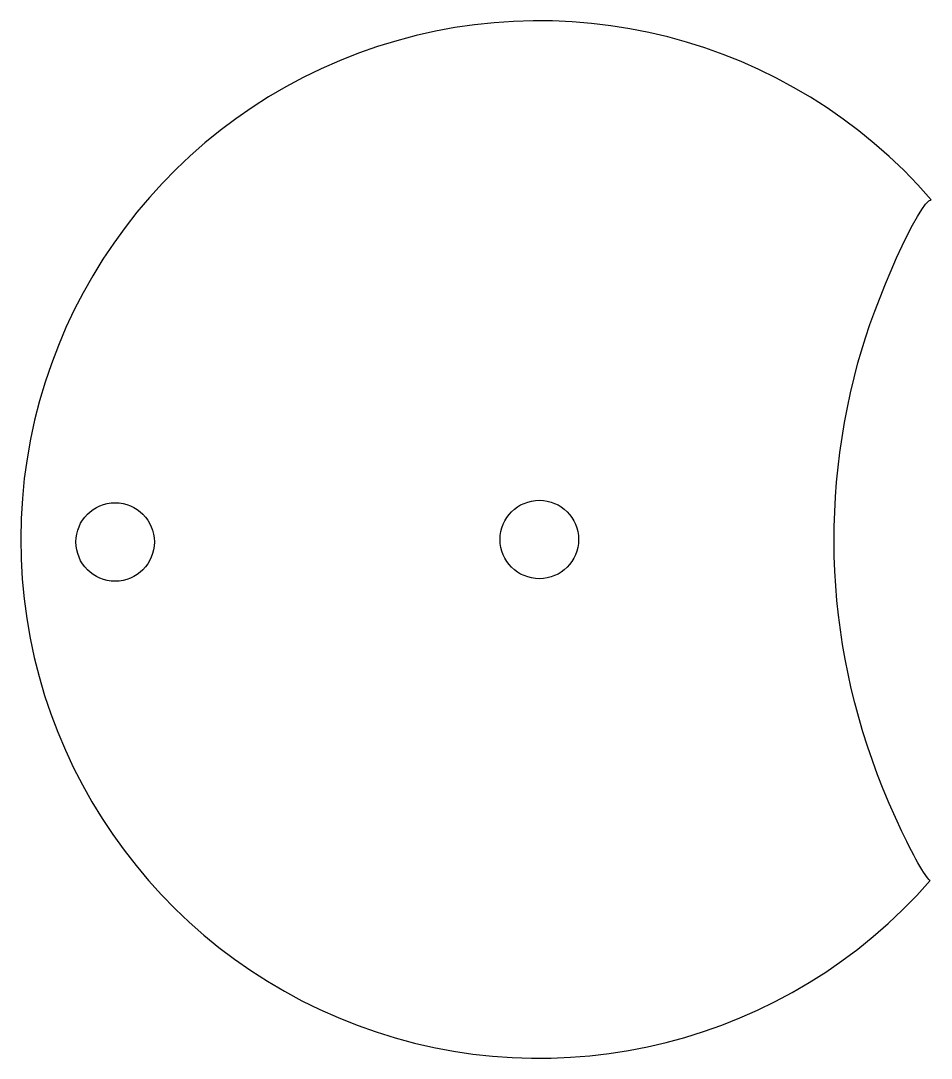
# Model space of a CAD drawing. Header units: millimetres. Extents: x 23.2 to 69.6, y -26.3 to 26.6.
import ezdxf

# ---------------------------------------------------------------- set-up
doc = ezdxf.new("R2010")
doc.units = ezdxf.units.MM
doc.layers.get('0').update_dxf_attribs({"linetype": 'CONTINUOUS'})

msp = doc.modelspace()

# ---------------------------------------------------------------- linework, layer by layer
for centre in [(49.625, 0.127), (28, 0)]:
    msp.add_circle(centre, 2)
msp.add_arc((49.625, 0.127), 26.438, 40.9135, 318.9189)
for points in [[(65.863, 9.129), (66.719, 12.314), (69.026, 17.441), (69.604, 17.441)], [(68.108, -14.762), (64.447, -7.106), (63.683, 1.018), (65.863, 9.129)], [(69.553, -17.246), (69.408, -17.246), (68.779, -16.164), (68.108, -14.762)]]:
    msp.add_open_spline(points, degree=3)

doc.saveas('drawing.dxf')
